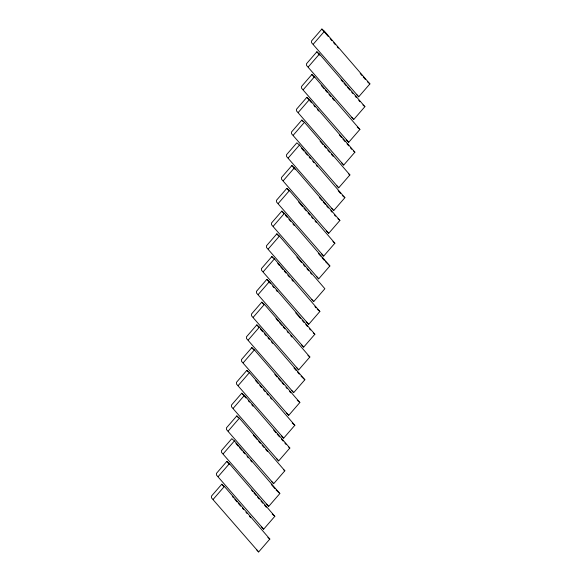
<?xml version="1.0" encoding="UTF-8"?>
<svg xmlns="http://www.w3.org/2000/svg" width="581" height="581" viewBox="0 0 581 581"><rect width="100%" height="100%" fill="white"/><g stroke="black" fill="none" stroke-linecap="round" stroke-linejoin="round"><path stroke-width="0.87" d="M321.852 29.05L311.481 41.011L311.547 42.674L358.731 96.787L369.908 83.904L324.459 31.272L321.852 29.05L328.345 36.567M313.29 44.156L324.459 31.272M316.848 51.811L306.477 63.772L306.543 65.435L353.727 119.541L364.904 106.657L319.456 54.026L316.848 51.811L319.797 55.224M308.286 66.909L319.456 54.026M311.844 74.564L301.474 86.533L301.539 88.189L348.723 142.301L359.9 129.418L314.452 76.786L311.844 74.564L314.205 77.302M303.282 89.67L314.452 76.786M306.841 97.325L296.47 109.286L296.535 110.949L343.72 165.062L354.897 152.178L309.448 99.547L306.841 97.325L308.613 99.373M298.278 112.431L309.448 99.547M301.837 120.085L291.466 132.047L291.531 133.71L338.716 187.816L349.893 174.932L304.444 122.3L301.837 120.085L303.021 121.451M293.274 135.184L304.444 122.3M288.27 157.945L299.44 145.061L296.833 142.839L286.462 154.807L286.535 156.463L333.712 210.576L344.889 197.693L299.44 145.061M291.829 165.6L281.458 177.561L281.531 179.224L328.708 233.337L339.885 220.453L294.436 167.822L291.829 165.6L295.373 169.703M283.267 180.706L294.436 167.822M286.825 188.36L276.454 200.322L276.527 201.985L323.704 256.09L334.881 243.207L289.432 190.575L286.825 188.36L288.597 190.408M278.263 203.459L289.432 190.575M281.821 211.114L271.45 223.082L271.523 224.738L318.7 278.851L329.877 265.967L284.429 213.336L281.821 211.114L284.182 213.852M273.259 226.22L284.429 213.336M276.817 233.874L266.447 245.836L266.519 247.499L313.696 301.612L324.873 288.728L279.425 236.097L276.817 233.874L278.589 235.922M268.255 248.98L279.425 236.097M271.814 256.635L261.443 268.596L261.515 270.259L308.693 324.365L319.87 311.481L274.421 258.85L271.814 256.635L272.997 258M263.251 271.734L274.421 258.85M266.81 279.388L256.439 291.357L256.511 293.013L303.689 347.126L314.866 334.242L269.417 281.611L266.81 279.388L270.354 283.492M258.247 294.494L269.417 281.611M261.806 302.149L251.435 314.11L251.508 315.774L298.685 369.886L309.862 357.003L264.413 304.371L261.806 302.149L263.578 304.197M253.243 317.255L264.413 304.371M256.802 324.91L246.431 336.871L246.504 338.527L293.681 392.64L304.858 379.756L259.409 327.125L256.802 324.91L259.162 327.64M248.24 340.008L259.409 327.125M251.798 347.663L241.427 359.632L241.5 361.288L288.684 415.4L299.854 402.517L254.405 349.885L251.798 347.663L253.57 349.718M243.236 362.769L254.405 349.885M246.794 370.424L236.423 382.385L236.496 384.048L283.681 438.161L294.85 425.277L249.402 372.646L246.794 370.424L247.978 371.789M238.232 385.53L249.402 372.646M241.79 393.184L231.42 405.146L231.492 406.802L278.677 460.915L289.846 448.031L244.398 395.4L241.79 393.184L245.923 397.963M233.228 408.283L244.398 395.4M236.787 415.938L226.416 427.899L226.488 429.562L273.673 483.675L284.843 470.792L239.394 418.16L236.787 415.938L237.97 417.303M228.224 431.044L239.394 418.16M223.22 453.805L234.397 440.921L231.79 438.699L221.412 450.66L221.484 452.323L268.669 506.436L279.839 493.552L234.397 440.921M226.786 461.459L216.408 473.421L216.481 475.076L263.665 529.189L274.835 516.306L229.393 463.674L226.786 461.459L229.146 464.19M218.216 476.558L229.393 463.674M221.782 484.213L211.404 496.174L211.477 497.837L258.661 551.95L269.831 539.066L224.389 486.435L221.782 484.213L223.547 486.268M213.212 499.319L224.389 486.435M367.301 81.681L369.908 83.904M358.731 96.787L356.611 94.514M362.943 104.994L364.904 106.657M353.727 119.541L351.607 117.268M357.293 127.195L359.9 129.418M348.723 142.301L346.603 140.028M353.589 151.067L354.897 152.178M343.72 165.062L341.606 162.789M348.585 173.828L349.893 174.932M338.716 187.816L336.602 185.542M342.282 195.47L344.889 197.693M333.712 210.576L331.598 208.303M337.924 218.783L339.885 220.453M328.708 233.337L326.595 231.064M332.928 241.543L334.881 243.207M323.704 256.09L321.591 253.817M329.877 265.967L325.498 261.697M318.7 278.851L316.587 276.578M313.696 301.612L311.583 299.338M317.262 309.266L319.87 311.481M308.693 324.365L306.579 322.092M313.558 333.131L314.866 334.242M303.689 347.126L301.575 344.853M307.908 355.332L309.862 357.003M298.685 369.886L296.571 367.613M304.858 379.756L301.067 376.168M293.681 392.64L291.568 390.367M297.247 400.294L299.854 402.517M288.684 415.4L286.564 413.127M292.243 423.055L294.85 425.277M283.681 438.161L281.56 435.888M288.539 446.92L289.846 448.031M278.677 460.915L276.556 458.641M283.535 469.68L284.843 470.792M273.673 483.675L271.552 481.402M279.839 493.552L276.048 489.965M268.669 506.436L266.548 504.163M272.228 514.091L274.835 516.306M263.665 529.189L261.544 526.916M267.877 537.403L269.831 539.066M258.661 551.95L256.541 549.677M330.117 38.622L331.889 40.67M333.654 42.718L335.426 44.773M337.198 46.821L338.382 48.187M360.213 73.482L361.985 75.53M363.169 76.895L365.529 79.633M341.047 79.829L342.819 81.885M343.996 83.25L346.356 85.988M347.54 87.353L349.9 90.084M351.672 92.139L352.849 93.505M355.209 96.235L356.393 97.608M358.753 100.339L359.937 101.704M321.286 85.501L324.242 88.922M325.418 90.287L327.19 92.335M328.962 94.391L330.734 96.439M332.499 98.487L334.271 100.542M309.796 100.745L311.561 102.793M313.922 105.524L315.105 106.897M317.466 109.627L318.649 110.993M339.304 134.915L341.664 137.653M342.841 139.019L345.201 141.757M346.973 143.805L348.745 145.853M350.517 147.908L351.694 149.273M320.131 141.27L323.087 144.691M324.263 146.056L326.035 148.104M327.807 150.159L329.58 152.207M331.352 154.263L333.116 156.311M301.554 148.308L303.914 151.045M305.098 152.411L307.458 155.142M309.23 157.197L310.407 158.562M312.767 161.293L313.951 162.665M316.311 165.396L317.495 166.762M338.149 190.691L340.51 193.422M319.572 197.722L321.932 200.46M323.109 201.825L325.469 204.563M326.653 205.928L328.425 207.976M330.785 210.714L331.962 212.08M334.322 214.81L335.506 216.183M298.634 202.028L302.759 206.814M303.943 208.18L306.303 210.91M308.075 212.966L309.847 215.014M311.612 217.069L312.796 218.434M315.156 221.165L316.34 222.53M285.365 215.217L287.137 217.265M288.902 219.32L290.674 221.368M293.035 224.099L294.218 225.472M318.417 253.498L320.777 256.228M321.954 257.594L324.314 260.332M296.884 257.114L301.612 262.583M303.376 264.631L305.148 266.686M306.921 268.734L308.693 270.782M310.457 272.838L311.641 274.203M277.718 263.469L279.49 265.517M280.667 266.882L283.027 269.62M284.211 270.986L285.983 273.034M287.755 275.089L289.52 277.137M291.88 279.875L293.064 281.24M314.902 306.528L316.079 307.894M272.714 286.222L273.898 287.595M276.258 290.326L277.435 291.691M295.729 312.883L300.457 318.352M302.222 320.4L303.994 322.455M305.766 324.503L307.538 326.551M309.31 328.606L310.486 329.972M275.975 318.555L278.335 321.286M279.512 322.651L281.872 325.389M283.056 326.754L284.828 328.802M287.188 331.54L288.365 332.906M290.725 335.644L291.909 337.009M260.346 329.006L262.706 331.744M264.478 333.792L266.251 335.84M268.015 337.895L269.199 339.26M271.559 341.991L272.743 343.364M293.986 367.969L296.346 370.7M297.53 372.072L299.302 374.12M274.82 374.324L277.181 377.054M278.357 378.427L280.717 381.158M281.901 382.523L283.673 384.578M286.034 387.309L287.21 388.674M289.57 391.412L290.754 392.778M255.647 380.678L258.015 383.409M259.78 385.457L261.552 387.512M263.324 389.56L265.096 391.616M266.861 393.664L268.044 395.029M270.405 397.767L271.588 399.132M248.283 400.701L249.467 402.067M251.827 404.804L253.011 406.17M273.666 430.093L276.026 432.823M277.202 434.196L279.563 436.927M281.335 438.975L283.107 441.03M284.879 443.078L286.055 444.443M253.316 435.075L257.448 439.861M258.625 441.233L260.397 443.281M262.169 445.329L263.941 447.385M265.713 449.433L267.478 451.481M235.915 443.485L238.275 446.215M239.459 447.581L241.819 450.319M243.003 451.684L244.768 453.732M247.128 456.47L248.312 457.835M250.672 460.573L251.856 461.939M271.327 484.496L274.871 488.592M251.573 490.161L252.75 491.533M253.933 492.899L256.294 495.629M257.47 497.002L259.242 499.05M261.014 501.098L262.786 503.153M264.558 505.201L266.323 507.249M232.4 496.515L233.584 497.888M234.76 499.253L237.121 501.984M238.304 503.349L240.665 506.087M242.437 508.135L243.613 509.508M245.974 512.239L247.157 513.604M249.518 516.342L250.701 517.707"/></g></svg>
